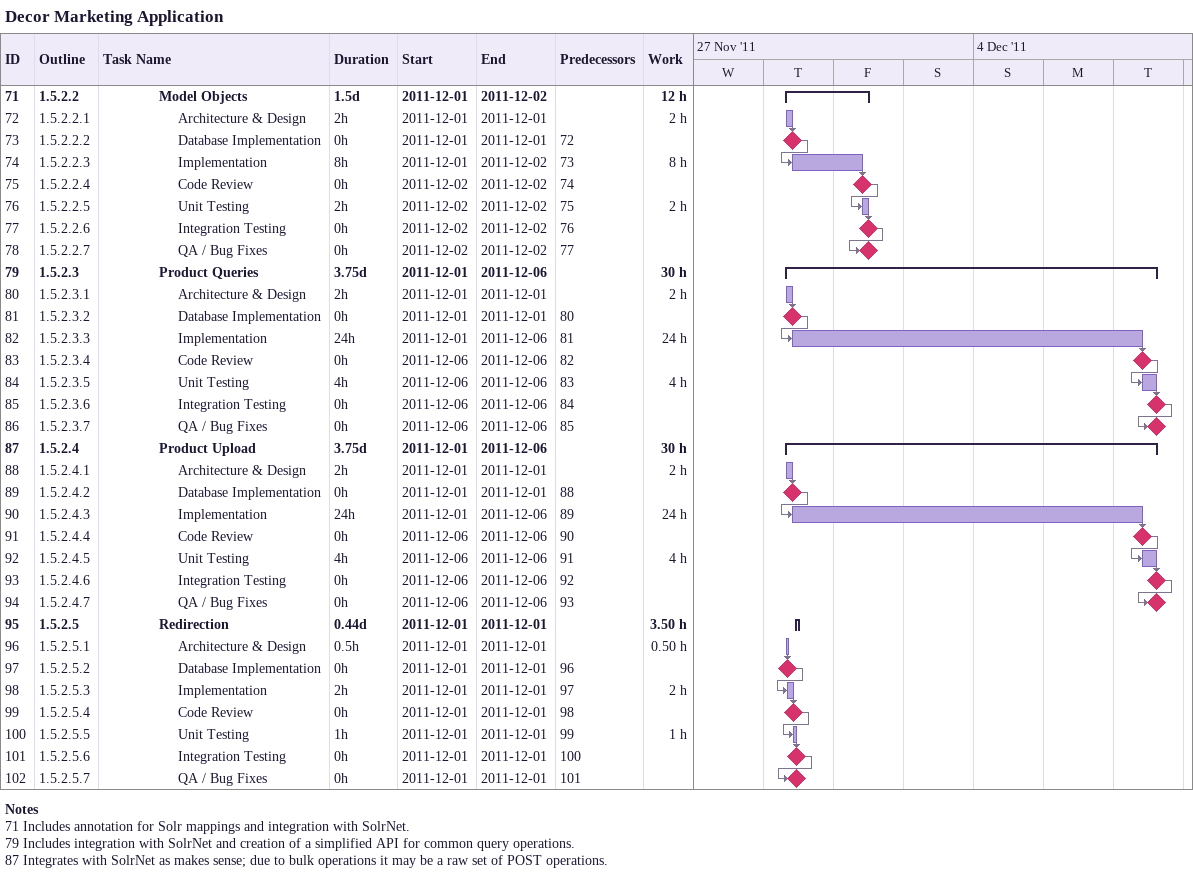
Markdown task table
Decor Marketing Application

| ID | WBS | Task | Duration | Start | Finish | Predecessors | Work (h) |
|---|---|---|---|---|---|---|---|
| 71 | 1.5.2.2 | **Model Objects** | 1.5d | 2011-12-01 | 2011-12-02 |  | 12 |
| 72 | 1.5.2.2.1 | Architecture & Design | 2h | 2011-12-01 | 2011-12-01 |  | 2 |
| 73 | 1.5.2.2.2 | Database Implementation | 0h | 2011-12-01 | 2011-12-01 | 72 |  |
| 74 | 1.5.2.2.3 | Implementation | 8h | 2011-12-01 | 2011-12-02 | 73 | 8 |
| 75 | 1.5.2.2.4 | Code Review | 0h | 2011-12-02 | 2011-12-02 | 74 |  |
| 76 | 1.5.2.2.5 | Unit Testing | 2h | 2011-12-02 | 2011-12-02 | 75 | 2 |
| 77 | 1.5.2.2.6 | Integration Testing | 0h | 2011-12-02 | 2011-12-02 | 76 |  |
| 78 | 1.5.2.2.7 | QA / Bug Fixes | 0h | 2011-12-02 | 2011-12-02 | 77 |  |
| 79 | 1.5.2.3 | **Product Queries** | 3.75d | 2011-12-01 | 2011-12-06 |  | 30 |
| 80 | 1.5.2.3.1 | Architecture & Design | 2h | 2011-12-01 | 2011-12-01 |  | 2 |
| 81 | 1.5.2.3.2 | Database Implementation | 0h | 2011-12-01 | 2011-12-01 | 80 |  |
| 82 | 1.5.2.3.3 | Implementation | 24h | 2011-12-01 | 2011-12-06 | 81 | 24 |
| 83 | 1.5.2.3.4 | Code Review | 0h | 2011-12-06 | 2011-12-06 | 82 |  |
| 84 | 1.5.2.3.5 | Unit Testing | 4h | 2011-12-06 | 2011-12-06 | 83 | 4 |
| 85 | 1.5.2.3.6 | Integration Testing | 0h | 2011-12-06 | 2011-12-06 | 84 |  |
| 86 | 1.5.2.3.7 | QA / Bug Fixes | 0h | 2011-12-06 | 2011-12-06 | 85 |  |
| 87 | 1.5.2.4 | **Product Upload** | 3.75d | 2011-12-01 | 2011-12-06 |  | 30 |
| 88 | 1.5.2.4.1 | Architecture & Design | 2h | 2011-12-01 | 2011-12-01 |  | 2 |
| 89 | 1.5.2.4.2 | Database Implementation | 0h | 2011-12-01 | 2011-12-01 | 88 |  |
| 90 | 1.5.2.4.3 | Implementation | 24h | 2011-12-01 | 2011-12-06 | 89 | 24 |
| 91 | 1.5.2.4.4 | Code Review | 0h | 2011-12-06 | 2011-12-06 | 90 |  |
| 92 | 1.5.2.4.5 | Unit Testing | 4h | 2011-12-06 | 2011-12-06 | 91 | 4 |
| 93 | 1.5.2.4.6 | Integration Testing | 0h | 2011-12-06 | 2011-12-06 | 92 |  |
| 94 | 1.5.2.4.7 | QA / Bug Fixes | 0h | 2011-12-06 | 2011-12-06 | 93 |  |
| 95 | 1.5.2.5 | **Redirection** | 0.44d | 2011-12-01 | 2011-12-01 |  | 3.50 |
| 96 | 1.5.2.5.1 | Architecture & Design | 0.5h | 2011-12-01 | 2011-12-01 |  | 0.50 |
| 97 | 1.5.2.5.2 | Database Implementation | 0h | 2011-12-01 | 2011-12-01 | 96 |  |
| 98 | 1.5.2.5.3 | Implementation | 2h | 2011-12-01 | 2011-12-01 | 97 | 2 |
| 99 | 1.5.2.5.4 | Code Review | 0h | 2011-12-01 | 2011-12-01 | 98 |  |
| 100 | 1.5.2.5.5 | Unit Testing | 1h | 2011-12-01 | 2011-12-01 | 99 | 1 |
| 101 | 1.5.2.5.6 | Integration Testing | 0h | 2011-12-01 | 2011-12-01 | 100 |  |
| 102 | 1.5.2.5.7 | QA / Bug Fixes | 0h | 2011-12-01 | 2011-12-01 | 101 |  |

Notes
- 71: Includes annotation for Solr mappings and integration with SolrNet.
- 79: Includes integration with SolrNet and creation of a simplified API for common query operations.
- 87: Integrates with SolrNet as makes sense; due to bulk operations it may be a raw set of POST operations.
